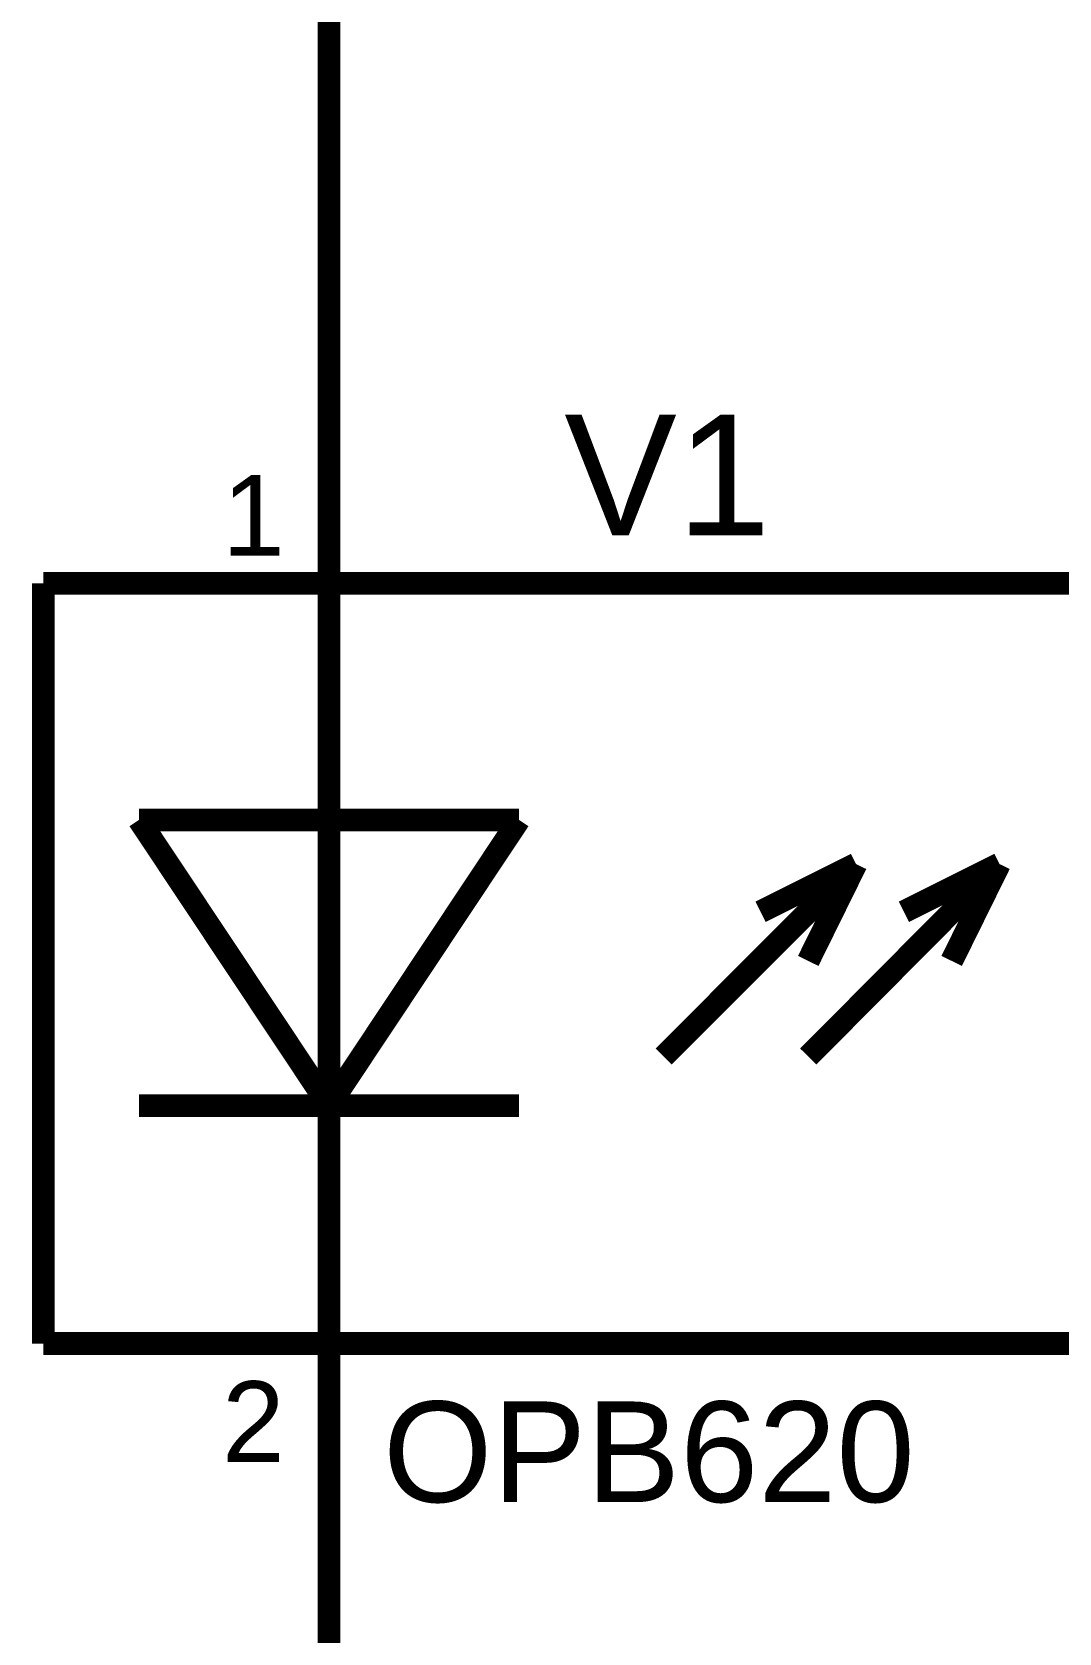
# Model space of a CAD drawing. Header units: millimetres. Extents: x -2024 to 917, y -725 to 13.
# Drawn here: x -1995.28 to -1981.77, y -630.48 to -609.42 of the extents above; entities that cross this region are included whole.
import ezdxf

# ---------------------------------------------------------------- set-up
doc = ezdxf.new("R2010")
doc.units = ezdxf.units.MM
doc.styles.get("Standard").update_dxf_attribs({"font": 'arial.ttf'})

msp = doc.modelspace()

# ---------------------------------------------------------------- linework, layer by layer
at = {"color": 7, "const_width": 0.3}
for points in [[(-1991.375, -614.175), (-1991.375, -609.174)], [(-1991.375, -619.176), (-1991.375, -614.175)], [(-1995.133, -616.675), (-1976.38, -616.675)], [(-1995.133, -626.677), (-1995.133, -616.675)], [(-1991.375, -619.176), (-1991.375, -624.177)], [(-1988.876, -619.788), (-1993.875, -619.788)], [(-1991.375, -623.547), (-1993.875, -619.788)], [(-1988.876, -619.788), (-1991.375, -623.547)], [(-1986.973, -622.901), (-1984.441, -620.368)], [(-1984.441, -620.368), (-1985.698, -620.997)], [(-1985.07, -622.901), (-1982.554, -620.368)], [(-1984.441, -620.368), (-1985.07, -621.643)], [(-1982.554, -620.368), (-1983.812, -620.997)], [(-1982.554, -620.368), (-1983.183, -621.643)], [(-1988.876, -623.547), (-1993.875, -623.547)], [(-1991.375, -624.177), (-1991.375, -629.177)], [(-1976.38, -626.677), (-1995.133, -626.677)], [(-1991.375, -629.177), (-1991.375, -671.667)]]:
    msp.add_lwpolyline(points, dxfattribs=at)

# ---------------------------------------------------------------- texts
at = {"color": 7}
for s, height, p in [('V1', 1.5897, (-1988.28, -616.046)), ('1', 1.06, (-1992.782, -616.311)), ('2', 1.06, (-1992.782, -628.233)), ('OPB620', 1.3247, (-1990.664, -628.763))]:
    msp.add_text(s, height=height, dxfattribs=at).set_placement(p)

doc.saveas('drawing.dxf')
